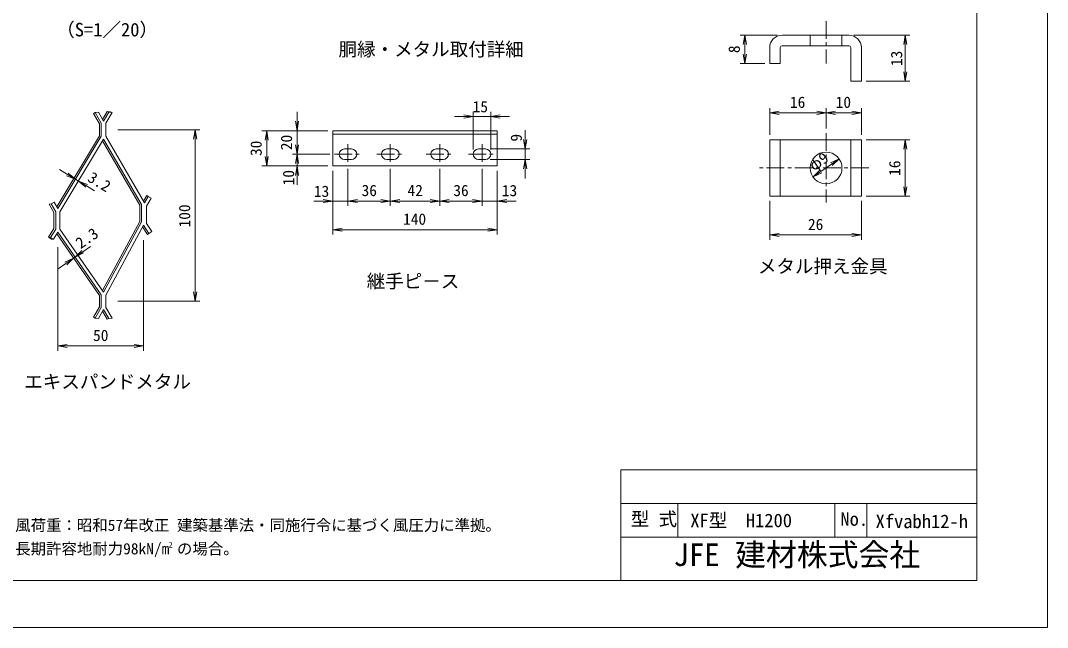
# Model space of a CAD drawing. Units: millimetres, scale not verified. Extents: x -4200 to 4200, y -2970 to 2970.
# Drawn here: x -167 to 4200, y -2970 to -389 of the extents above; entities that cross this region are included whole.
import ezdxf
from ezdxf.enums import TextEntityAlignment as Align

# ---------------------------------------------------------------- set-up
doc = ezdxf.new("R2010")
doc.units = ezdxf.units.MM
doc.header["$LTSCALE"] = 15
doc.linetypes.add('CHAIN1', pattern=[8, 5, -1, 1, -1])
for name, color, linetype, lineweight in [('0-1_D-BMK', 2, 'CHAIN1', 9), ('0-2_D-STR-DIM', 7, 'Continuous', 9), ('0-6_D-STR3', 3, 'Continuous', 9), ('0-7_0', 7, 'Continuous', 9), ('0-A_D-STR2', 7, 'Continuous', 9), ('0-B_D-TTL', 2, 'Continuous', 9), ('0-E_WAKU', 7, 'Continuous', 9)]:
    doc.layers.add(name, color=color, linetype=linetype, lineweight=lineweight)
doc.layers.add('0-8_D-TTL-TXT', color=7, linetype='Continuous')
doc.styles.add('ＭＳ ゴシック', font='')
doc.styles.get('ＭＳ ゴシック').set_extended_font_data('MS Gothic')

# ---------------------------------------------------------------- blocks, each defined once
blk = doc.blocks.new('_Open')
at = {"layer": '0-7_0'}
blk.add_line((-15, 2.5), (0, 0), dxfattribs=at)
blk.add_lwpolyline([(-15, -2.5), (0, 0), (-15, 0)], dxfattribs=at)

msp = doc.modelspace()

# ---------------------------------------------------------------- linework, layer by layer
at = {"layer": '0-1_D-BMK'}
for p, q in [((3258.73, -391.44), (3258.73, -571.44)), ((3258.73, -867.99), (3258.73, -1163.37)), ((1225.6, -915), (1225.6, -1000)), ((1405.6, -915), (1405.6, -1000)), ((1615.6, -915), (1615.6, -1000)), ((1795.6, -915), (1795.6, -1000)), ((1168.1, -957.5), (1283.1, -957.5)), ((1348.1, -957.5), (1463.1, -957.5)), ((1558.1, -957.5), (1673.1, -957.5)), ((1738.1, -957.5), (1853.1, -957.5)), ((3440.88, -1015.68), (2964.42, -1015.68))]:
    msp.add_line(p, q, dxfattribs=at)
at = {"layer": '0-2_D-STR-DIM'}
for p, q in [((3051.23, -451.44), (2892.82, -451.44)), ((3376.23, -451.44), (3615.38, -451.44)), ((2912.82, -491.44), (2912.82, -531.44)), ((3595.38, -491.44), (3595.38, -606.44)), ((2998.73, -571.44), (2892.82, -571.44)), ((3428.73, -646.44), (3615.38, -646.44)), ((1009.17, -817.5), (1009.17, -777.5)), ((1758.1, -937.5), (1758.1, -777.07)), ((1833.1, -937.5), (1833.1, -777.07)), ((3018.73, -875.68), (3018.73, -761.51)), ((3058.73, -781.51), (3218.73, -781.51)), ((3258.73, -847.99), (3258.73, -761.51)), ((3258.73, -847.99), (3258.73, -761.51)), ((3298.73, -781.51), (3368.73, -781.51)), ((3408.73, -875.68), (3408.73, -761.51)), ((1718.1, -797.07), (1678.1, -797.07)), ((1758.1, -797.07), (1833.1, -797.07)), ((1873.1, -797.07), (1913.1, -797.07)), ((246.69, -853.46), (595.89, -853.46)), ((1140.6, -857.5), (860.05, -857.5)), ((1140.6, -857.5), (989.17, -857.5)), ((1009.17, -857.5), (1009.17, -957.5)), ((1979.08, -895), (1979.08, -855)), ((575.89, -893.46), (575.89, -1542.89)), ((880.05, -897.5), (880.05, -967.5)), ((1009.17, -917.5), (1009.17, -877.5)), ((3428.73, -895.68), (3615.38, -895.68)), ((1148.1, -957.5), (989.17, -957.5)), ((1148.1, -957.5), (989.17, -957.5)), ((1009.17, -957.5), (1009.17, -1007.5)), ((1830.6, -935), (1999.08, -935)), ((1979.08, -935), (1979.08, -980)), ((3595.38, -935.68), (3595.38, -1095.68)), ((1009.17, -997.5), (1009.17, -1037.5)), ((1830.6, -980), (1999.08, -980)), ((3236.1, -1031.3), (3281.36, -1000.05)), ((32.91, -1043.06), (-1.38, -1022.46)), ((1140.6, -1007.5), (860.05, -1007.5)), ((1140.6, -1007.5), (989.17, -1007.5)), ((1009.17, -1047.5), (1009.17, -1087.5)), ((1160.6, -1027.5), (1160.6, -1176.67)), ((1160.6, -1027.5), (1160.6, -1298.34)), ((1225.6, -1020), (1225.6, -1176.67)), ((1225.6, -1020), (1225.6, -1176.67)), ((1405.6, -1020), (1405.6, -1176.67)), ((1405.6, -1020), (1405.6, -1176.67)), ((1615.6, -1020), (1615.6, -1176.67)), ((1615.6, -1020), (1615.6, -1176.67)), ((1795.6, -1020), (1795.6, -1176.67)), ((1795.6, -1020), (1795.6, -1176.67)), ((1860.6, -1027.5), (1860.6, -1176.67)), ((1860.6, -1027.5), (1860.6, -1298.34)), ((1979.08, -1020), (1979.08, -1060)), ((67.2, -1063.66), (79.93, -1071.31)), ((114.21, -1091.91), (148.5, -1112.51)), ((1120.6, -1156.67), (1080.6, -1156.67)), ((1160.6, -1156.67), (1225.6, -1156.67)), ((1265.6, -1156.67), (1305.6, -1156.67)), ((1265.6, -1156.67), (1365.6, -1156.67)), ((1445.6, -1156.67), (1575.6, -1156.67)), ((1655.6, -1156.67), (1755.6, -1156.67)), ((1755.6, -1156.67), (1715.6, -1156.67)), ((1795.6, -1156.67), (1860.6, -1156.67)), ((1900.6, -1156.67), (1940.6, -1156.67)), ((3018.73, -1155.68), (3018.73, -1320.92)), ((3408.73, -1155.68), (3408.73, -1320.92)), ((3428.73, -1135.68), (3615.38, -1135.68)), ((1200.6, -1278.34), (1820.6, -1278.34)), ((3058.73, -1300.92), (3368.73, -1300.92)), ((-7.92, -1352.59), (-7.92, -1792.94)), ((97.89, -1371.98), (130.77, -1349.19)), ((356.58, -1323.22), (356.58, -1792.94)), ((58.92, -1399), (65.02, -1394.77)), ((26.05, -1421.79), (-6.82, -1444.58)), ((246.69, -1582.89), (595.89, -1582.89)), ((32.08, -1772.94), (316.58, -1772.94))]:
    msp.add_line(p, q, dxfattribs=at)
at = {"layer": '0-6_D-STR3'}
for p, q in [((3071.23, -451.44), (3356.23, -451.44)), ((3191.23, -451.44), (3191.23, -496.44)), ((3326.23, -451.44), (3326.23, -496.44)), ((3018.73, -571.44), (3018.73, -503.94)), ((3063.73, -571.44), (3063.73, -503.94)), ((3071.23, -496.44), (3356.23, -496.44)), ((3363.73, -646.44), (3363.73, -503.94)), ((3408.73, -646.44), (3408.73, -503.94)), ((3063.73, -571.44), (3018.73, -571.44)), ((3408.73, -646.44), (3363.73, -646.44)), ((1160.6, -857.5), (1860.6, -857.5)), ((1160.6, -857.5), (1160.6, -1007.5)), ((1160.6, -872.5), (1860.6, -872.5)), ((1860.6, -857.5), (1860.6, -1007.5)), ((3063.73, -1135.68), (3063.73, -895.68)), ((3363.73, -1135.68), (3363.73, -895.68)), ((3408.73, -1135.68), (3408.73, -895.68)), ((1210.6, -935), (1240.6, -935)), ((1390.6, -935), (1420.6, -935)), ((1600.6, -935), (1630.6, -935)), ((1780.6, -935), (1810.6, -935)), ((1210.6, -980), (1240.6, -980)), ((1390.6, -980), (1420.6, -980)), ((1600.6, -980), (1630.6, -980)), ((1780.6, -980), (1810.6, -980)), ((1160.6, -1007.5), (1860.6, -1007.5)), ((3018.73, -1135.68), (3408.73, -1135.68))]:
    msp.add_line(p, q, dxfattribs=at)
msp.add_lwpolyline([(3018.73, -1135.68), (3018.73, -895.68), (3408.73, -895.68)], dxfattribs=at)
msp.add_circle((3258.73, -1015.68), 67.5, dxfattribs=at)
for centre, radius, start, end in [((3071.23, -503.94), 52.5, 90, 180), ((3356.23, -503.94), 52.5, 0, 90), ((3071.23, -503.94), 7.5, 90, 180), ((3356.23, -503.94), 7.5, 0, 90), ((1210.6, -957.5), 22.5, 90, 270), ((1240.6, -957.5), 22.5, 270, 90), ((1390.6, -957.5), 22.5, 90, 270), ((1420.6, -957.5), 22.5, 270, 90), ((1600.6, -957.5), 22.5, 90, 270), ((1630.6, -957.5), 22.5, 270, 90), ((1780.6, -957.5), 22.5, 90, 270), ((1810.6, -957.5), 22.5, 270, 90)]:
    msp.add_arc(centre, radius, start, end, dxfattribs=at)
at = {"layer": '0-A_D-STR2'}
for p, q in [((150.6, -780.56), (144.17, -784.27)), ((169.4, -827.93), (144.17, -784.27)), ((164.94, -778.96), (150.6, -780.56)), ((164.94, -778.96), (150.6, -780.56)), ((176.82, -825.93), (150.6, -780.56)), ((176.82, -825.93), (150.6, -780.56)), ((164.94, -778.96), (186.76, -817.16)), ((164.94, -778.96), (186.76, -817.16)), ((208.57, -778.96), (186.76, -817.16)), ((208.57, -778.96), (186.76, -817.16)), ((196.69, -825.93), (222.91, -780.56)), ((196.69, -825.93), (222.91, -780.56)), ((202.12, -775.28), (216.46, -776.88)), ((208.57, -778.96), (222.91, -780.56)), ((208.57, -778.96), (222.91, -780.56)), ((222.91, -780.56), (216.46, -776.88)), ((169.4, -879.13), (169.4, -827.93)), ((176.82, -881.76), (176.82, -825.93)), ((176.82, -881.19), (176.82, -825.93)), ((196.69, -880.99), (196.69, -825.93)), ((196.69, -881.76), (196.69, -825.93)), ((169.4, -879.13), (-12.28, -1181.53)), ((176.82, -881.19), (-8.01, -1188.85)), ((186.76, -893.49), (0.84, -1202.96)), ((182.38, -900.76), (340.03, -1173.82)), ((186.76, -893.49), (347.45, -1171.83)), ((196.69, -880.99), (360.31, -1164.41)), ((355.95, -1157.14), (369.8, -1133.36)), ((376.21, -1137.1), (369.8, -1133.36)), ((-36.74, -1169.02), (-44.82, -1169.91)), ((-24.41, -1204.96), (-44.82, -1169.91)), ((-23.91, -1161.55), (-36.74, -1169.02)), ((-16.98, -1202.96), (-36.74, -1169.02)), ((-8.01, -1188.85), (-23.91, -1161.55)), ((340.03, -1173.82), (340.03, -1243.14)), ((347.45, -1171.83), (347.45, -1245.01)), ((369.28, -1178.51), (389.04, -1144.57)), ((369.28, -1178.51), (369.28, -1251.69)), ((-24.41, -1204.96), (-24.41, -1273.97)), ((-16.98, -1202.96), (-16.98, -1276.13)), ((0.84, -1202.96), (0.84, -1276.13)), ((340.03, -1243.14), (182.01, -1537.43)), ((347.45, -1245.01), (186.76, -1544.28)), ((356.58, -1259.39), (196.69, -1557.17)), ((369.28, -1251.69), (391.59, -1286.75)), ((-24.41, -1273.97), (-47.46, -1310.21)), ((-16.98, -1276.13), (-39.29, -1311.2)), ((-7.92, -1289.56), (-26.76, -1319.17)), ((-12.25, -1296.35), (169.4, -1558.34)), ((-7.92, -1289.56), (176.82, -1556.02)), ((0.84, -1276.13), (186.76, -1544.28)), ((352.56, -1266.89), (372.79, -1298.71)), ((372.79, -1298.71), (379.06, -1294.72)), ((-34.93, -1318.18), (-47.46, -1310.21)), ((-26.76, -1319.17), (-34.93, -1318.18)), ((169.4, -1558.34), (169.4, -1606.62)), ((176.82, -1556.02), (176.82, -1608.61)), ((196.69, -1557.17), (196.69, -1608.61)), ((169.4, -1606.62), (144.17, -1650.27)), ((176.82, -1608.61), (150.6, -1653.99)), ((196.69, -1608.61), (222.91, -1653.99)), ((150.6, -1653.99), (144.17, -1650.27)), ((164.94, -1655.58), (150.6, -1653.99)), ((164.94, -1655.58), (186.76, -1617.39)), ((208.57, -1655.58), (186.76, -1617.39)), ((208.57, -1655.58), (222.91, -1653.99))]:
    msp.add_line(p, q, dxfattribs=at)
for points in [[(208.57, -778.96), (202.12, -775.28), (182.48, -809.67)], [(360.31, -1164.41), (376.21, -1137.1), (389.04, -1144.57)], [(356.58, -1259.39), (379.06, -1294.72), (391.59, -1286.75)], [(-26.76, -1319.17), (-39.29, -1311.2), (-47.46, -1310.21)], [(208.57, -1655.58), (202.12, -1659.26), (182.48, -1624.87)]]:
    msp.add_lwpolyline(points, dxfattribs=at)
at = {"layer": '0-B_D-TTL', "color": 7}
msp.add_lwpolyline([(-4200.1, -2969.84), (4199.9, -2969.84), (4199.9, 2970.16), (-4200.1, 2970.16)], close=True, dxfattribs=at)
at = {"layer": '0-B_D-TTL'}
msp.add_lwpolyline([(-3900.1, 2770.16), (3899.9, 2770.16), (3899.9, -2769.84), (-3900.1, -2769.84)], close=True, dxfattribs=at)
at = {"layer": '0-E_WAKU'}
for p, q in [((2385.46, -2299.76), (3899.9, -2299.76)), ((2385.46, -2769.84), (2385.46, -2299.76)), ((2385.46, -2443.01), (3899.9, -2443.01)), ((2627.63, -2586.26), (2627.63, -2443.01)), ((3295.09, -2586.26), (3295.09, -2443.01)), ((3431.18, -2586.26), (3431.18, -2443.01)), ((2385.46, -2586.26), (3899.9, -2586.26))]:
    msp.add_line(p, q, dxfattribs=at)

# ---------------------------------------------------------------- block references
at = {"layer": '0-2_D-STR-DIM', "xscale": 2.666667, "yscale": 2.666667}
for p, rotation in [((2912.82, -451.44), 90), ((3595.38, -451.44), 90), ((2912.82, -571.44), 270), ((3595.38, -646.44), 270), ((3018.73, -781.51), 180), ((3258.73, -781.51), 180), ((1009.17, -857.5), 270), ((1833.1, -797.07), 180), ((575.89, -853.46), 90), ((880.05, -857.5), 90), ((1979.08, -935), 270), ((3595.38, -895.68), 90), ((1009.17, -957.5), 270), ((1009.17, -957.5), 90), ((880.05, -1007.5), 270), ((1979.08, -980), 90), ((3314.27, -977.32), 34.63101), ((67.2, -1063.66), 329.00363), ((1009.17, -1007.5), 90), ((3203.19, -1054.04), 214.63101), ((79.93, -1071.31), 149.00363), ((3595.38, -1135.68), 270), ((1225.6, -1156.67), 180), ((1225.6, -1156.67), 180), ((1405.6, -1156.67), 180), ((1615.6, -1156.67), 180), ((1860.6, -1156.67), 180), ((1160.6, -1278.34), 180), ((3018.73, -1300.92), 180), ((58.92, -1399), 34.73502), ((65.02, -1394.77), 214.73502), ((575.89, -1582.89), 270), ((-7.92, -1772.94), 180)]:
    msp.add_blockref('_Open', p, dxfattribs=dict(at, rotation=rotation))
for p in [(3258.73, -781.51), (3408.73, -781.51), (1758.1, -797.07), (1160.6, -1156.67), (1405.6, -1156.67), (1615.6, -1156.67), (1795.6, -1156.67), (1795.6, -1156.67), (1860.6, -1278.34), (3408.73, -1300.92), (356.58, -1772.94)]:
    msp.add_blockref('_Open', p, dxfattribs=at)

# ---------------------------------------------------------------- texts
at = {"layer": '0-2_D-STR-DIM', "style": 'ＭＳ ゴシック'}
for s, rotation, p in [('8', 90, (2906.12, -527.44)), ('13', 90, (3596.63, -582.69)), ('30', 90, (873.3, -965.12)), ('20', 90, (1002.43, -940.25)), ('9', 90, (1979.68, -903.69)), ('φ9', 34.631, (3215, -1043.09)), ('16', 90, (3588.63, -1049.55)), ('3.2', 329.004, (107.03, -1082.27)), ('10', 90, (1011.28, -1089.88)), ('100', 90, (569.15, -1268.83)), ('2.3', 34.735, (97.14, -1373.75))]:
    msp.add_text(s, height=48.06, rotation=rotation, dxfattribs=at).set_placement(p, align=Align.BOTTOM_LEFT)
for s, p in [('15', (1755.69, -793.64)), ('16', (3104.85, -774.76)), ('10', (3299.33, -774.76)), ('13', (1080.51, -1153.46)), ('36', (1283.5, -1149.92)), ('42', (1478.87, -1149.92)), ('36', (1673.5, -1149.92)), ('13', (1879.81, -1150.41)), ('140', (1459.95, -1271.59)), ('26', (3181.5, -1294.18)), ('50', (141.7, -1766.19))]:
    msp.add_text(s, height=48.06, dxfattribs=at).set_placement(p, align=Align.BOTTOM_LEFT)
at = {"layer": '0-8_D-TTL-TXT', "style": 'ＭＳ ゴシック'}
for s, height, p in [('（S=1／20）', 57.73, (-14.84, -473.86)), ('胴縁・メタル取付詳細', 57.73, (1185.59, -557.27)), ('メタル押え金具', 57.73, (2968.64, -1480.01)), ('継手ピ－ス', 57.73, (1305.15, -1543.63)), ('エキスパンドメタル', 57.73, (-150.89, -1970.88)), ('型 式', 57.73, (2428.2, -2554.86)), ('XF型\u3000H1200', 57.73, (2681.28, -2560.83)), ('No.', 57.73, (3319.44, -2554.86)), ('Xfvabh12-h', 57.73, (3469.04, -2564.77)), ('（設計条件）風荷重：昭和57年改正 建築基準法・同施行令に基づく風圧力に準拠。', 48.06, (-582.55, -2573.44)), ('（基礎条件）長期許容地耐力98kN/m の場合。', 48.06, (-582.55, -2673.44)), ('2', 24.08, (462.92, -2637.63)), ('JFE 建材株式会社', 96.22, (2609.72, -2737.41))]:
    msp.add_text(s, height=height, dxfattribs=at).set_placement(p, align=Align.BOTTOM_LEFT)

doc.saveas('drawing.dxf')
